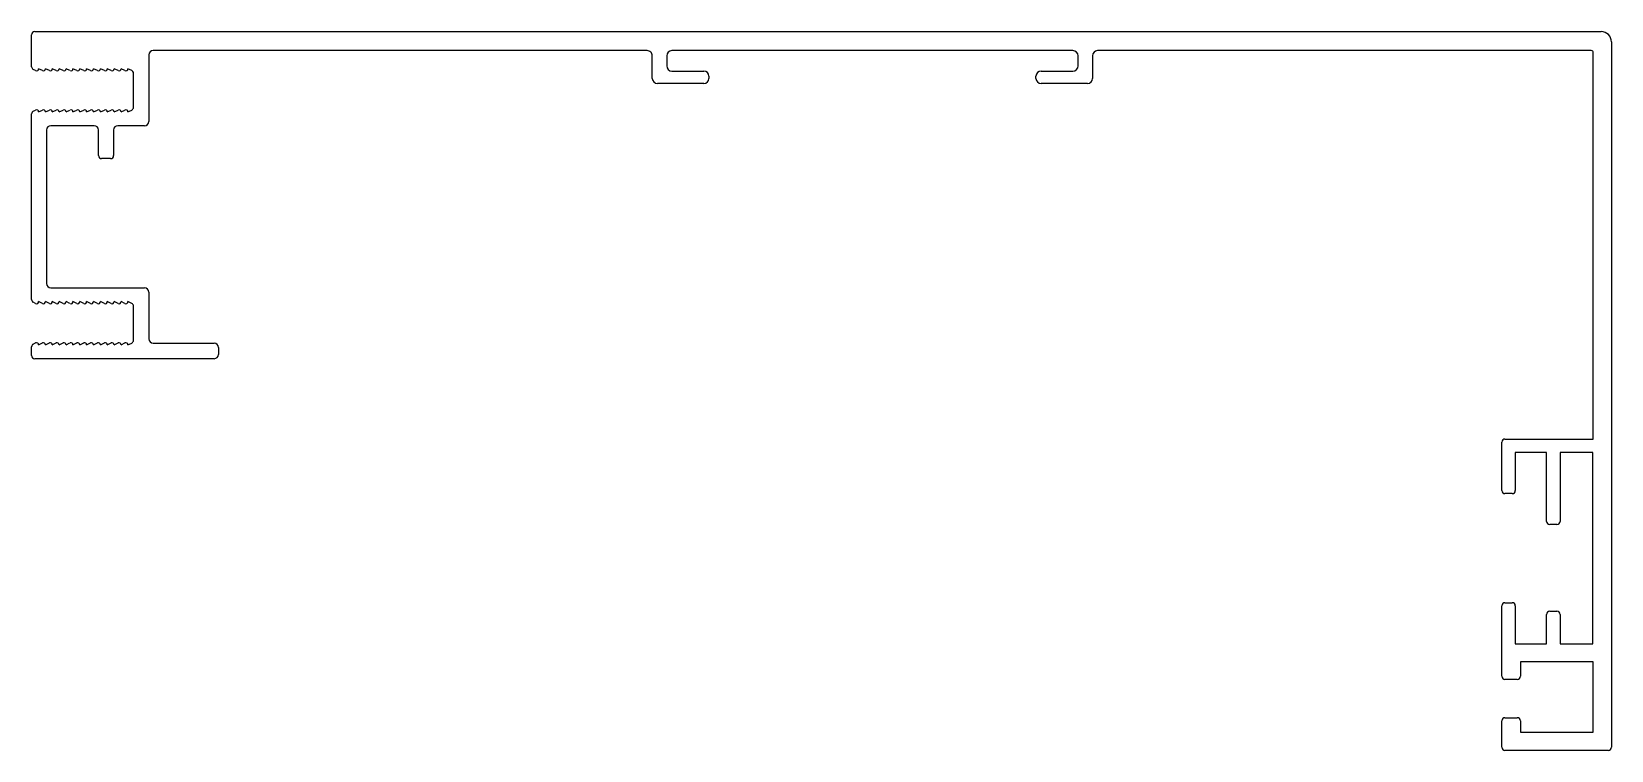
# Model space of a CAD drawing. Extents: x 2227 to 2381, y 1748 to 1818.
import ezdxf

# ---------------------------------------------------------------- set-up
doc = ezdxf.new("R2010")
doc.units = 0
doc.layers.get('0').update_dxf_attribs({"linetype": 'CONTINUOUS'})

msp = doc.modelspace()

# ---------------------------------------------------------------- linework, layer by layer
for p, q in [((2227.11, 1814.5), (2227.11, 1817.61)), ((2227.41, 1817.91), (2379.7, 1817.91)), ((2238.51, 1815.64), (2238.51, 1809.19)), ((2286.95, 1816.06), (2238.93, 1816.06)), ((2287.45, 1813.37), (2287.45, 1815.56)), ((2288.85, 1815.56), (2288.85, 1814.57)), ((2328.35, 1816.06), (2289.35, 1816.06)), ((2328.85, 1814.57), (2328.85, 1815.56)), ((2330.25, 1815.56), (2330.25, 1813.37)), ((2378.74, 1816.06), (2330.75, 1816.06)), ((2378.94, 1778.32), (2378.94, 1815.86)), ((2380.7, 1816.91), (2380.7, 1748.37)), ((2227.5, 1814.12), (2227.27, 1814.24)), ((2228.17, 1814.12), (2227.79, 1814.31)), ((2228.84, 1814.12), (2228.46, 1814.31)), ((2229.5, 1814.12), (2229.12, 1814.31)), ((2230.17, 1814.12), (2229.79, 1814.31)), ((2230.84, 1814.12), (2230.46, 1814.31)), ((2231.51, 1814.12), (2231.13, 1814.31)), ((2232.18, 1814.12), (2231.8, 1814.3)), ((2232.84, 1814.12), (2232.46, 1814.3)), ((2233.51, 1814.12), (2233.13, 1814.3)), ((2234.18, 1814.12), (2233.8, 1814.31)), ((2234.85, 1814.12), (2234.47, 1814.31)), ((2235.52, 1814.12), (2235.14, 1814.31)), ((2236.18, 1814.12), (2235.8, 1814.31)), ((2236.84, 1814.13), (2236.47, 1814.31)), ((2289.35, 1814.07), (2292.45, 1814.07)), ((2325.25, 1814.07), (2328.35, 1814.07)), ((2237.01, 1810.55), (2237.01, 1813.86)), ((2292.45, 1812.87), (2287.95, 1812.87)), ((2292.95, 1813.57), (2292.95, 1813.37)), ((2324.75, 1813.37), (2324.75, 1813.57)), ((2329.75, 1812.87), (2325.25, 1812.87)), ((2227.11, 1791.87), (2227.11, 1809.91)), ((2227.27, 1810.18), (2227.5, 1810.29)), ((2227.79, 1810.11), (2228.17, 1810.29)), ((2228.46, 1810.11), (2228.84, 1810.29)), ((2229.12, 1810.11), (2229.5, 1810.29)), ((2229.79, 1810.11), (2230.17, 1810.29)), ((2230.46, 1810.11), (2230.84, 1810.29)), ((2231.13, 1810.11), (2231.51, 1810.29)), ((2231.8, 1810.11), (2232.18, 1810.29)), ((2232.46, 1810.11), (2232.84, 1810.29)), ((2233.13, 1810.11), (2233.51, 1810.29)), ((2233.8, 1810.11), (2234.18, 1810.29)), ((2234.47, 1810.11), (2234.85, 1810.29)), ((2235.14, 1810.11), (2235.52, 1810.29)), ((2235.8, 1810.11), (2236.18, 1810.29)), ((2236.47, 1810.11), (2236.84, 1810.28)), ((2228.57, 1808.35), (2228.57, 1793.44)), ((2233.19, 1808.77), (2228.99, 1808.77)), ((2233.61, 1805.87), (2233.61, 1808.35)), ((2235.08, 1808.35), (2235.08, 1805.87)), ((2238.09, 1808.77), (2235.5, 1808.77)), ((2234.78, 1805.57), (2233.91, 1805.57)), ((2228.99, 1793.02), (2238.09, 1793.02)), ((2238.51, 1792.6), (2238.51, 1788.05)), ((2227.5, 1791.49), (2227.27, 1791.61)), ((2228.17, 1791.49), (2227.79, 1791.68)), ((2228.84, 1791.49), (2228.46, 1791.68)), ((2229.5, 1791.49), (2229.12, 1791.68)), ((2230.17, 1791.49), (2229.79, 1791.68)), ((2230.84, 1791.49), (2230.46, 1791.68)), ((2231.51, 1791.49), (2231.13, 1791.68)), ((2232.18, 1791.49), (2231.8, 1791.67)), ((2232.84, 1791.49), (2232.46, 1791.67)), ((2233.51, 1791.49), (2233.13, 1791.67)), ((2234.18, 1791.49), (2233.8, 1791.68)), ((2234.85, 1791.49), (2234.47, 1791.68)), ((2235.52, 1791.49), (2235.14, 1791.68)), ((2236.18, 1791.49), (2235.8, 1791.68)), ((2236.84, 1791.5), (2236.47, 1791.68)), ((2237.01, 1787.92), (2237.01, 1791.23)), ((2227.11, 1786.43), (2227.11, 1787.28)), ((2227.27, 1787.55), (2227.5, 1787.66)), ((2227.79, 1787.48), (2228.17, 1787.66)), ((2228.46, 1787.48), (2228.84, 1787.66)), ((2229.12, 1787.48), (2229.5, 1787.66)), ((2229.79, 1787.48), (2230.17, 1787.66)), ((2230.46, 1787.48), (2230.84, 1787.66)), ((2231.13, 1787.48), (2231.51, 1787.66)), ((2231.8, 1787.48), (2232.18, 1787.66)), ((2232.46, 1787.48), (2232.84, 1787.66)), ((2233.13, 1787.48), (2233.51, 1787.66)), ((2233.8, 1787.48), (2234.18, 1787.66)), ((2234.47, 1787.48), (2234.85, 1787.66)), ((2235.14, 1787.48), (2235.52, 1787.66)), ((2235.8, 1787.48), (2236.18, 1787.66)), ((2236.47, 1787.48), (2236.84, 1787.65)), ((2238.93, 1787.63), (2244.86, 1787.63)), ((2245.28, 1787.21), (2245.28, 1786.55)), ((2238.09, 1786.13), (2227.41, 1786.13)), ((2244.86, 1786.13), (2238.09, 1786.13)), ((2370.05, 1773.32), (2370.05, 1778.02)), ((2370.35, 1778.32), (2378.94, 1778.32)), ((2371.35, 1777.02), (2371.35, 1773.32)), ((2374.4, 1777.02), (2371.35, 1777.02)), ((2374.4, 1770.32), (2374.4, 1777.02)), ((2375.7, 1777.02), (2375.7, 1770.32)), ((2378.9, 1777.02), (2375.7, 1777.02)), ((2378.9, 1758.42), (2378.9, 1777.02)), ((2371.05, 1773.02), (2370.35, 1773.02)), ((2375.4, 1770.02), (2374.7, 1770.02)), ((2370.05, 1755.27), (2370.05, 1762.12)), ((2370.35, 1762.42), (2371.05, 1762.42)), ((2371.35, 1762.12), (2371.35, 1758.42)), ((2374.4, 1758.42), (2374.4, 1761.28)), ((2374.7, 1761.58), (2375.4, 1761.58)), ((2375.7, 1761.28), (2375.7, 1758.42)), ((2371.35, 1758.42), (2374.4, 1758.42)), ((2375.7, 1758.42), (2378.9, 1758.42)), ((2371.85, 1756.66), (2371.85, 1755.27)), ((2378.94, 1756.66), (2371.85, 1756.66)), ((2378.94, 1749.83), (2378.94, 1756.66)), ((2371.55, 1754.97), (2370.35, 1754.97)), ((2370.05, 1748.37), (2370.05, 1750.94)), ((2370.35, 1751.24), (2371.55, 1751.24)), ((2371.85, 1750.94), (2371.85, 1749.83)), ((2371.85, 1749.83), (2378.94, 1749.83)), ((2380.4, 1748.07), (2370.35, 1748.07))]:
    msp.add_line(p, q)
for centre, radius, start, end in [((2227.41, 1817.61), 0.3, 90, 180), ((2379.7, 1816.91), 1, 0, 90), ((2238.93, 1815.64), 0.42, 90.0006, 180), ((2286.95, 1815.56), 0.5, 360, 90.0006), ((2289.35, 1815.56), 0.5, 90, 180), ((2328.35, 1815.56), 0.5, 0, 90), ((2330.75, 1815.56), 0.5, 90.0003, 180), ((2378.74, 1815.86), 0.2, 359.999, 90.0003), ((2227.41, 1814.5), 0.3, 180, 243.1822), ((2227.59, 1814.3), 0.2, 243.1822, 1.6583), ((2228.26, 1814.3), 0.2, 244.001, 1.6579), ((2228.92, 1814.3), 0.2, 244, 1.6583), ((2229.59, 1814.3), 0.2, 244, 1.6583), ((2230.26, 1814.3), 0.2, 244, 1.6583), ((2230.93, 1814.3), 0.2, 244, 1.6583), ((2231.6, 1814.3), 0.2, 244, 0), ((2232.26, 1814.3), 0.2, 244, 0), ((2232.93, 1814.3), 0.2, 244, 0), ((2233.6, 1814.3), 0.2, 244, 1.6583), ((2234.27, 1814.3), 0.2, 244, 1.6583), ((2234.94, 1814.3), 0.2, 244, 1.6583), ((2235.6, 1814.3), 0.2, 244, 1.6583), ((2236.27, 1814.3), 0.2, 244, 1.6583), ((2236.71, 1813.86), 0.3, 0, 64), ((2289.35, 1814.57), 0.5, 180, 270), ((2292.45, 1813.57), 0.5, 0, 90), ((2325.25, 1813.57), 0.5, 90, 180), ((2328.35, 1814.57), 0.5, 270, 0), ((2287.95, 1813.37), 0.5, 180, 270), ((2292.45, 1813.37), 0.5, 270, 0), ((2325.25, 1813.37), 0.5, 180, 270), ((2329.75, 1813.37), 0.5, 270, 0), ((2227.41, 1809.91), 0.3, 116.8178, 180), ((2227.59, 1810.11), 0.2, 358.3417, 116.8178), ((2228.26, 1810.11), 0.2, 358.3421, 115.999), ((2228.92, 1810.11), 0.2, 358.3417, 116), ((2229.59, 1810.11), 0.2, 358.3417, 116), ((2230.26, 1810.11), 0.2, 358.3417, 116), ((2230.93, 1810.11), 0.2, 358.3417, 116), ((2231.6, 1810.11), 0.2, 0, 116), ((2232.26, 1810.11), 0.2, 0, 116), ((2232.93, 1810.11), 0.2, 0, 116), ((2233.6, 1810.11), 0.2, 358.3417, 116), ((2234.27, 1810.11), 0.2, 358.3417, 116), ((2234.94, 1810.11), 0.2, 358.3417, 116), ((2235.6, 1810.11), 0.2, 358.3417, 116), ((2236.27, 1810.11), 0.2, 358.3417, 116), ((2236.71, 1810.55), 0.3, 296, 0), ((2228.99, 1808.35), 0.42, 90, 180), ((2233.19, 1808.35), 0.42, 0.0016, 90), ((2235.5, 1808.35), 0.42, 90, 180), ((2238.09, 1809.19), 0.42, 270, 0), ((2233.91, 1805.87), 0.3, 180.0016, 270), ((2234.78, 1805.87), 0.3, 270, 0), ((2228.99, 1793.44), 0.42, 180, 270), ((2238.09, 1792.6), 0.42, 360, 90), ((2227.41, 1791.87), 0.3, 180, 243.1822), ((2227.59, 1791.67), 0.2, 243.1822, 1.6583), ((2228.26, 1791.67), 0.2, 244.001, 1.6579), ((2228.92, 1791.67), 0.2, 244, 1.6583), ((2229.59, 1791.67), 0.2, 244, 1.6583), ((2230.26, 1791.67), 0.2, 244, 1.6583), ((2230.93, 1791.67), 0.2, 244, 1.6583), ((2231.6, 1791.67), 0.2, 244, 0), ((2232.26, 1791.67), 0.2, 244, 0), ((2232.93, 1791.67), 0.2, 244, 0), ((2233.6, 1791.67), 0.2, 244, 1.6583), ((2234.27, 1791.67), 0.2, 244, 1.6583), ((2234.94, 1791.67), 0.2, 244, 1.6583), ((2235.6, 1791.67), 0.2, 244, 1.6583), ((2236.27, 1791.67), 0.2, 244, 1.6583), ((2236.71, 1791.23), 0.3, 0, 64), ((2236.71, 1787.92), 0.3, 296, 0), ((2238.93, 1788.05), 0.42, 180, 270), ((2227.41, 1787.28), 0.3, 116.8178, 180), ((2227.41, 1786.43), 0.3, 180, 270), ((2227.59, 1787.48), 0.2, 358.3417, 116.8178), ((2228.26, 1787.48), 0.2, 358.3421, 115.999), ((2228.92, 1787.48), 0.2, 358.3417, 116), ((2229.59, 1787.48), 0.2, 358.3417, 116), ((2230.26, 1787.48), 0.2, 358.3417, 116), ((2230.93, 1787.48), 0.2, 358.3417, 116), ((2231.6, 1787.48), 0.2, 0, 116), ((2232.26, 1787.48), 0.2, 0, 116), ((2232.93, 1787.48), 0.2, 0, 116), ((2233.6, 1787.48), 0.2, 358.3417, 116), ((2234.27, 1787.48), 0.2, 358.3417, 116), ((2234.94, 1787.48), 0.2, 358.3417, 116), ((2235.6, 1787.48), 0.2, 358.3417, 116), ((2236.27, 1787.48), 0.2, 358.3417, 116), ((2244.86, 1787.21), 0.42, 0, 90), ((2244.86, 1786.55), 0.42, 270, 0), ((2370.35, 1778.02), 0.3, 90.0008, 180), ((2370.35, 1773.32), 0.3, 180, 270), ((2371.05, 1773.32), 0.3, 270, 0), ((2374.7, 1770.32), 0.3, 180, 270), ((2375.4, 1770.32), 0.3, 270, 0), ((2370.35, 1762.12), 0.3, 90, 180), ((2371.05, 1762.12), 0.3, 0, 90), ((2374.7, 1761.28), 0.3, 90, 180.0004), ((2375.4, 1761.28), 0.3, 0, 90), ((2370.35, 1755.27), 0.3, 180, 270), ((2371.55, 1755.27), 0.3, 270, 359.9979), ((2370.35, 1750.94), 0.3, 90, 180), ((2371.55, 1750.94), 0.3, 0, 90), ((2370.35, 1748.37), 0.3, 180, 270), ((2380.4, 1748.37), 0.3, 270, 0)]:
    msp.add_arc(centre, radius, start, end)

doc.saveas('drawing.dxf')
